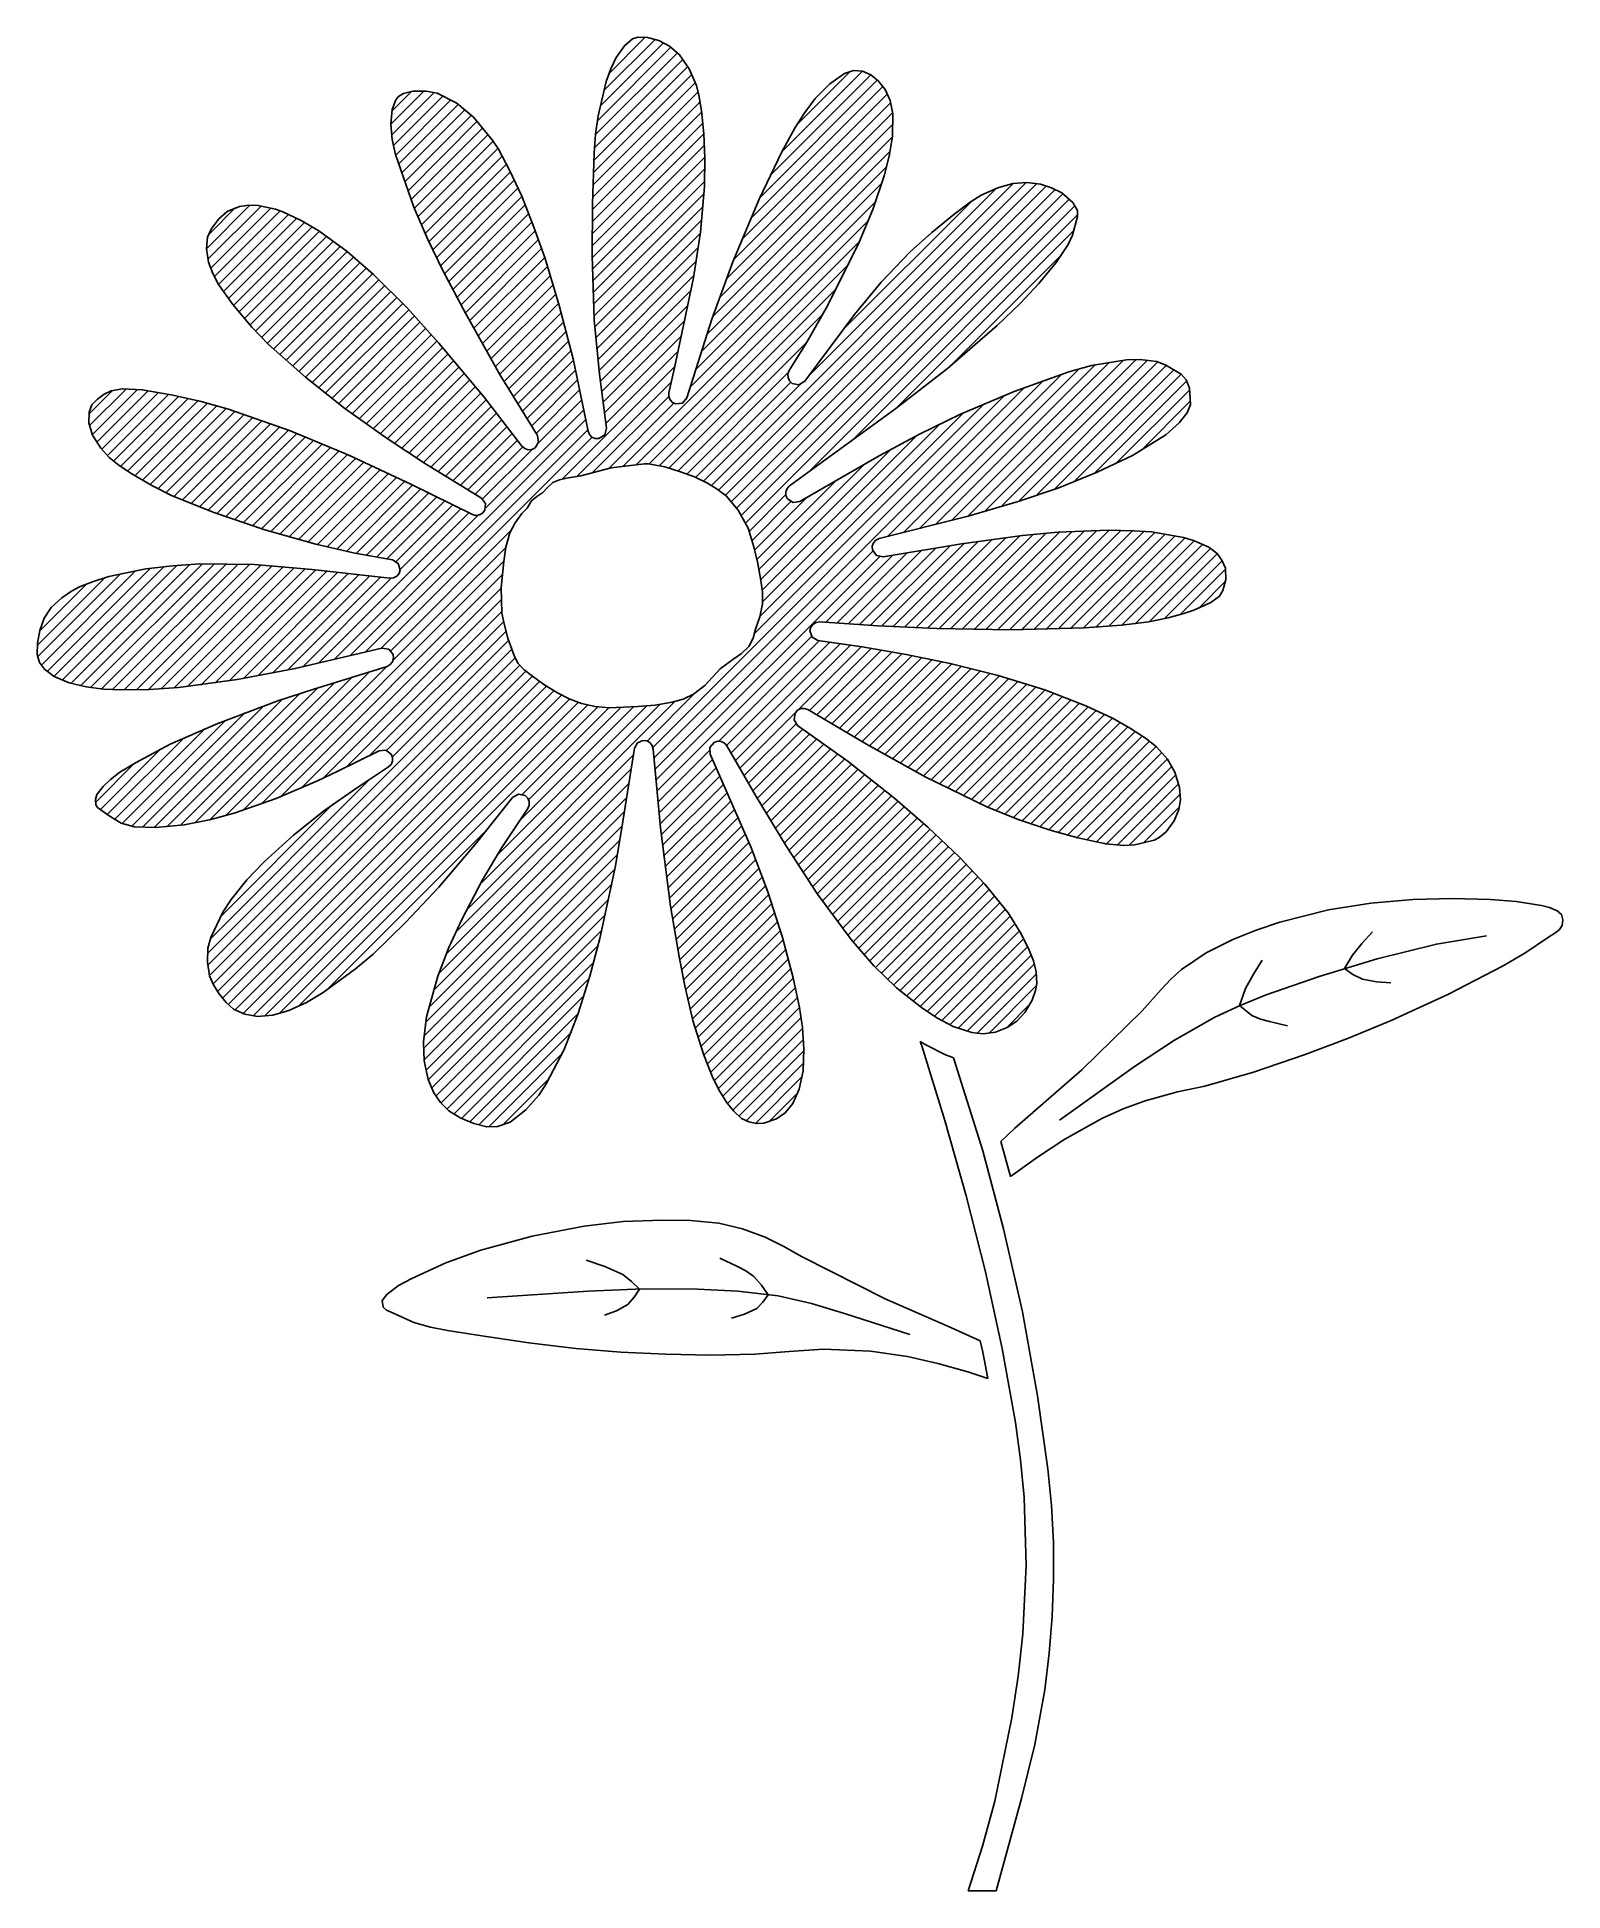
# Model space of a CAD drawing. Extents: x 0.7 to 16.9, y 0.7 to 20.4.
import ezdxf

# ---------------------------------------------------------------- set-up
doc = ezdxf.new("R2010")
doc.units = 0
doc.header["$LTSCALE"] = 10
doc.layers.add('Layer_1', color=7, linetype='CONTINUOUS')

msp = doc.modelspace()

# ---------------------------------------------------------------- linework, layer by layer
at = {"layer": 'Layer_1', "color": 7, "linetype": 'CONTINUOUS'}
for p, q in [((6.686, 19.803), (7.231, 20.348)), ((6.742, 19.986), (7.127, 20.371)), ((6.589, 19.196), (7.528, 20.135)), ((6.599, 19.334), (7.47, 20.205)), ((6.619, 19.482), (7.401, 20.264)), ((6.649, 19.638), (7.322, 20.311)), ((6.897, 20.269), (6.93, 20.302)), ((6.578, 18.931), (7.622, 19.975)), ((6.582, 19.062), (7.579, 20.059)), ((8.456, 18.9), (9.527, 19.972)), ((8.583, 19.154), (9.439, 20.011)), ((8.74, 19.438), (9.308, 20.007)), ((4.419, 19.445), (4.773, 19.799)), ((4.428, 19.327), (4.882, 19.781)), ((4.43, 19.584), (4.641, 19.794)), ((4.447, 19.218), (4.976, 19.747)), ((6.57, 18.668), (7.69, 19.788)), ((6.573, 18.799), (7.66, 19.886)), ((8.154, 18.217), (9.703, 19.766)), ((8.244, 18.434), (9.657, 19.846)), ((8.343, 18.66), (9.599, 19.916)), ((4.472, 19.116), (5.06, 19.704)), ((4.502, 19.019), (5.138, 19.655)), ((4.534, 18.923), (5.209, 19.598)), ((4.566, 18.828), (5.277, 19.54)), ((6.564, 18.408), (7.727, 19.572)), ((6.566, 18.538), (7.71, 19.682)), ((7.991, 17.799), (9.759, 19.567)), ((8.071, 18.006), (9.738, 19.673)), ((4.599, 18.734), (5.34, 19.476)), ((4.633, 18.641), (5.4, 19.408)), ((4.669, 18.549), (5.457, 19.337)), ((6.562, 18.279), (7.74, 19.457)), ((6.562, 18.152), (7.752, 19.342)), ((7.917, 17.597), (9.763, 19.444)), ((4.706, 18.459), (5.51, 19.263)), ((4.744, 18.37), (5.56, 19.186)), ((6.562, 18.025), (7.758, 19.221)), ((7.787, 17.213), (9.734, 19.159)), ((7.848, 17.401), (9.757, 19.31)), ((4.784, 18.283), (5.606, 19.105)), ((4.824, 18.195), (5.65, 19.021)), ((4.865, 18.109), (5.692, 18.937)), ((6.564, 17.899), (7.761, 19.096)), ((6.567, 17.775), (7.759, 18.967)), ((7.727, 17.026), (9.697, 18.995)), ((4.907, 18.024), (5.733, 18.85)), ((4.949, 17.939), (5.773, 18.763)), ((6.571, 17.651), (7.757, 18.837)), ((7.668, 16.839), (9.646, 18.818)), ((7.831, 15.602), (11.042, 18.813)), ((7.908, 15.552), (11.179, 18.823)), ((7.98, 15.497), (11.296, 18.813)), ((8.044, 15.433), (11.399, 18.788)), ((8.101, 15.363), (11.489, 18.751)), ((8.852, 16.75), (10.866, 18.764)), ((2.457, 18.12), (2.92, 18.583)), ((2.474, 18.009), (3.04, 18.575)), ((2.482, 18.271), (2.768, 18.558)), ((2.502, 17.91), (3.146, 18.554)), ((4.992, 17.854), (5.813, 18.676)), ((5.035, 17.77), (5.851, 18.586)), ((6.576, 17.529), (7.751, 18.705)), ((6.583, 17.408), (7.742, 18.568)), ((7.608, 16.652), (9.583, 18.627)), ((8.152, 15.287), (11.57, 18.705)), ((8.198, 15.205), (11.638, 18.646)), ((8.858, 15.738), (11.698, 18.578)), ((9.223, 17.249), (10.598, 18.624)), ((2.541, 17.821), (3.243, 18.524)), ((2.585, 17.739), (3.332, 18.485)), ((2.636, 17.662), (3.418, 18.444)), ((2.689, 17.588), (3.502, 18.4)), ((2.745, 17.516), (3.583, 18.355)), ((5.08, 17.687), (5.887, 18.495)), ((5.124, 17.605), (5.922, 18.403)), ((6.591, 17.289), (7.729, 18.428)), ((6.894, 15.81), (9.503, 18.42)), ((9.31, 16.063), (11.728, 18.481)), ((2.804, 17.448), (3.662, 18.306)), ((2.862, 17.379), (3.737, 18.254)), ((2.921, 17.31), (3.811, 18.201)), ((2.981, 17.243), (3.884, 18.146)), ((5.169, 17.522), (5.957, 18.31)), ((5.214, 17.44), (5.991, 18.217)), ((6.6, 17.172), (7.713, 18.284)), ((7.037, 15.827), (9.407, 18.197)), ((9.793, 16.419), (11.687, 18.313)), ((3.042, 17.177), (3.955, 18.09)), ((3.105, 17.113), (4.024, 18.032)), ((3.17, 17.051), (4.093, 17.973)), ((5.259, 17.358), (6.024, 18.123)), ((5.304, 17.275), (6.057, 18.028)), ((6.611, 17.055), (7.693, 18.137)), ((6.624, 16.94), (7.67, 17.987)), ((7.169, 15.831), (9.293, 17.955)), ((10.384, 16.883), (11.558, 18.056)), ((3.236, 16.99), (4.159, 17.913)), ((3.304, 16.93), (4.226, 17.852)), ((3.372, 16.871), (4.292, 17.791)), ((5.349, 17.193), (6.088, 17.932)), ((5.394, 17.111), (6.118, 17.835)), ((6.637, 16.826), (7.645, 17.834)), ((3.441, 16.813), (4.357, 17.728)), ((3.511, 16.755), (4.421, 17.665)), ((3.581, 16.698), (4.485, 17.602)), ((5.44, 17.029), (6.147, 17.737)), ((5.485, 16.948), (6.176, 17.638)), ((6.651, 16.713), (7.616, 17.678)), ((7.278, 15.813), (9.164, 17.699)), ((3.651, 16.641), (4.548, 17.537)), ((3.722, 16.584), (4.61, 17.472)), ((3.793, 16.528), (4.672, 17.407)), ((5.532, 16.867), (6.204, 17.539)), ((5.579, 16.786), (6.232, 17.439)), ((6.665, 16.6), (7.585, 17.52)), ((6.68, 16.487), (7.552, 17.359)), ((7.379, 15.786), (9.02, 17.428)), ((3.865, 16.473), (4.733, 17.341)), ((3.937, 16.418), (4.793, 17.274)), ((4.01, 16.364), (4.854, 17.207)), ((5.627, 16.707), (6.259, 17.339)), ((5.675, 16.629), (6.286, 17.24)), ((6.694, 16.374), (7.517, 17.197)), ((4.084, 16.31), (4.913, 17.139)), ((4.158, 16.257), (4.972, 17.071)), ((4.233, 16.205), (5.031, 17.002)), ((5.724, 16.55), (6.313, 17.139)), ((5.772, 16.471), (6.338, 17.037)), ((6.709, 16.262), (7.481, 17.034)), ((7.476, 15.756), (8.846, 17.127)), ((4.308, 16.153), (5.089, 16.933)), ((4.384, 16.101), (5.147, 16.864)), ((4.46, 16.049), (5.205, 16.795)), ((5.821, 16.392), (6.363, 16.934)), ((5.869, 16.313), (6.385, 16.829)), ((6.244, 15.669), (7.444, 16.87)), ((7.57, 15.723), (8.649, 16.802)), ((9.878, 15.104), (11.559, 16.785)), ((10.048, 15.147), (11.748, 16.846)), ((10.219, 15.19), (11.915, 16.886)), ((10.389, 15.233), (12.069, 16.912)), ((10.559, 15.276), (12.218, 16.934)), ((10.736, 15.325), (12.353, 16.942)), ((10.916, 15.378), (12.475, 16.937)), ((11.099, 15.433), (12.581, 16.916)), ((11.287, 15.494), (12.671, 16.879)), ((11.481, 15.561), (12.753, 16.833)), ((11.685, 15.638), (12.832, 16.785)), ((1.207, 16.361), (1.457, 16.611)), ((1.213, 16.239), (1.602, 16.628)), ((1.244, 16.143), (1.724, 16.623)), ((1.291, 16.062), (1.838, 16.61)), ((1.344, 15.988), (1.947, 16.591)), ((1.404, 15.921), (2.054, 16.571)), ((4.536, 15.998), (5.262, 16.725)), ((4.612, 15.947), (5.32, 16.655)), ((4.689, 15.897), (5.376, 16.584)), ((5.917, 16.234), (6.407, 16.724)), ((5.966, 16.155), (6.429, 16.619)), ((6.396, 15.694), (7.406, 16.704)), ((7.22, 12.701), (11.161, 16.641)), ((7.661, 15.687), (8.675, 16.701)), ((7.748, 15.646), (8.781, 16.68)), ((9.708, 15.061), (11.362, 16.715)), ((11.903, 15.729), (12.89, 16.716)), ((12.136, 15.834), (12.922, 16.621)), ((1.47, 15.86), (2.159, 16.548)), ((1.542, 15.804), (2.263, 16.526)), ((1.618, 15.753), (2.367, 16.503)), ((1.696, 15.704), (2.469, 16.477)), ((1.777, 15.658), (2.569, 16.45)), ((1.858, 15.612), (2.668, 16.421)), ((1.941, 15.567), (2.764, 16.391)), ((4.767, 15.847), (5.433, 16.513)), ((4.845, 15.798), (5.488, 16.441)), ((4.924, 15.75), (5.544, 16.37)), ((5.429, 15.364), (6.472, 16.407)), ((5.989, 16.051), (6.451, 16.513)), ((6.567, 15.739), (7.377, 16.549)), ((6.74, 15.784), (7.432, 16.476)), ((7.209, 12.816), (10.954, 16.561)), ((8.288, 14.022), (10.739, 16.474)), ((8.346, 14.208), (10.513, 16.375)), ((12.401, 15.972), (12.93, 16.501)), ((2.025, 15.523), (2.861, 16.36)), ((2.111, 15.483), (2.956, 16.327)), ((2.2, 15.444), (3.05, 16.294)), ((2.29, 15.407), (3.144, 16.261)), ((2.381, 15.371), (3.237, 16.226)), ((2.474, 15.336), (3.329, 16.191)), ((3.982, 13.789), (6.493, 16.301)), ((4.148, 13.828), (6.515, 16.195)), ((5.003, 15.701), (5.599, 16.298)), ((5.082, 15.653), (5.655, 16.226)), ((8.375, 14.365), (10.271, 16.261)), ((2.567, 15.302), (3.42, 16.155)), ((2.661, 15.268), (3.512, 16.119)), ((2.755, 15.236), (3.602, 16.083)), ((2.85, 15.204), (3.692, 16.045)), ((2.946, 15.172), (3.782, 16.008)), ((4.314, 13.867), (6.562, 16.115)), ((5.161, 15.605), (5.711, 16.155)), ((5.24, 15.556), (5.766, 16.083)), ((5.318, 15.508), (5.823, 16.012)), ((5.396, 15.458), (5.924, 15.986)), ((8.358, 14.602), (9.739, 15.983)), ((8.372, 14.488), (10.013, 16.13)), ((3.043, 15.142), (3.871, 15.97)), ((3.141, 15.112), (3.96, 15.931)), ((3.239, 15.083), (4.048, 15.892)), ((3.338, 15.055), (4.136, 15.853)), ((3.438, 15.027), (4.223, 15.813)), ((8.339, 14.71), (9.452, 15.823)), ((3.538, 15), (4.31, 15.772)), ((3.639, 14.974), (4.396, 15.731)), ((3.742, 14.949), (4.483, 15.69)), ((3.844, 14.925), (4.568, 15.649)), ((3.948, 14.901), (4.654, 15.607)), ((8.315, 14.813), (9.154, 15.652)), ((4.054, 14.88), (4.739, 15.565)), ((4.162, 14.861), (4.824, 15.523)), ((4.27, 14.841), (4.909, 15.481)), ((4.378, 14.822), (4.994, 15.439)), ((4.477, 14.794), (5.079, 15.396)), ((8.236, 15.116), (8.624, 15.505)), ((8.264, 15.017), (8.677, 15.43)), ((8.289, 14.915), (8.852, 15.477)), ((3.649, 13.711), (5.25, 15.312)), ((3.816, 13.75), (5.35, 15.285)), ((4.518, 14.708), (5.165, 15.354)), ((4.418, 13.843), (5.699, 15.125)), ((9.766, 14.101), (10.671, 15.006)), ((9.887, 14.094), (10.82, 15.028)), ((10.008, 14.088), (10.966, 15.046)), ((10.13, 14.083), (11.112, 15.065)), ((10.253, 14.078), (11.254, 15.079)), ((10.377, 14.075), (11.395, 15.093)), ((10.501, 14.072), (11.535, 15.106)), ((10.626, 14.069), (11.669, 15.113)), ((10.751, 14.068), (11.803, 15.119)), ((10.877, 14.066), (11.934, 15.123)), ((11.004, 14.066), (12.064, 15.126)), ((11.132, 14.067), (12.189, 15.124)), ((11.261, 14.068), (12.314, 15.121)), ((11.391, 14.071), (12.433, 15.113)), ((11.522, 14.075), (12.549, 15.102)), ((11.654, 14.079), (12.659, 15.084)), ((11.787, 14.085), (12.767, 15.065)), ((11.924, 14.095), (12.873, 15.044)), ((12.061, 14.105), (12.97, 15.014)), ((3.042, 12.214), (5.623, 14.795)), ((4.442, 13.74), (5.645, 14.943)), ((7.231, 12.583), (9.55, 14.903)), ((7.241, 12.466), (9.619, 14.844)), ((9.048, 14.146), (9.761, 14.859)), ((9.167, 14.138), (9.914, 14.885)), ((9.287, 14.131), (10.066, 14.91)), ((9.406, 14.123), (10.218, 14.935)), ((9.526, 14.115), (10.371, 14.96)), ((9.646, 14.107), (10.522, 14.984)), ((12.198, 14.115), (13.059, 14.975)), ((12.342, 14.131), (13.143, 14.932)), ((12.492, 14.153), (13.214, 14.876)), ((12.652, 14.186), (13.266, 14.801)), ((0.657, 13.901), (1.376, 14.62)), ((0.661, 13.778), (1.547, 14.664)), ((0.701, 13.69), (1.707, 14.696)), ((0.761, 13.624), (1.858, 14.72)), ((0.835, 13.57), (2.003, 14.738)), ((0.923, 13.531), (2.144, 14.752)), ((1.017, 13.497), (2.281, 14.761)), ((1.118, 13.471), (2.414, 14.768)), ((1.225, 13.451), (2.545, 14.771)), ((1.338, 13.436), (2.673, 14.771)), ((1.458, 13.43), (2.797, 14.769)), ((1.582, 13.426), (2.92, 14.764)), ((1.712, 13.428), (3.041, 14.758)), ((1.841, 13.431), (3.159, 14.749)), ((1.974, 13.437), (3.277, 14.739)), ((2.111, 13.446), (3.393, 14.728)), ((2.253, 13.461), (3.508, 14.716)), ((2.399, 13.479), (3.623, 14.703)), ((2.547, 13.5), (3.737, 14.69)), ((2.698, 13.524), (3.851, 14.677)), ((2.851, 13.55), (3.965, 14.664)), ((3.006, 13.577), (4.08, 14.651)), ((3.161, 13.605), (4.194, 14.638)), ((3.249, 12.293), (5.606, 14.65)), ((3.32, 13.637), (4.308, 14.625)), ((3.483, 13.672), (4.424, 14.614)), ((12.823, 14.231), (13.303, 14.71)), ((0.683, 14.054), (1.18, 14.551)), ((3.464, 12.381), (5.594, 14.511)), ((13.024, 14.304), (13.303, 14.583)), ((3.695, 12.484), (5.591, 14.381)), ((3.943, 12.605), (5.6, 14.262)), ((4.194, 12.729), (5.621, 14.156)), ((4.375, 12.783), (5.646, 14.053)), ((2.469, 10.622), (5.705, 13.858)), ((4.436, 12.716), (5.673, 13.954)), ((7.251, 12.349), (8.897, 13.995)), ((7.911, 12.882), (8.979, 13.95)), ((7.993, 12.837), (9.09, 13.934)), ((8.04, 12.757), (9.201, 13.918)), ((8.087, 12.676), (9.313, 13.902)), ((8.75, 13.212), (9.424, 13.886)), ((8.874, 13.209), (9.533, 13.868)), ((8.954, 13.161), (9.642, 13.849)), ((9.034, 13.114), (9.75, 13.83)), ((9.114, 13.067), (9.858, 13.811)), ((2.472, 10.497), (5.742, 13.768)), ((2.491, 10.389), (5.792, 13.69)), ((2.527, 10.298), (5.857, 13.628)), ((2.665, 12.09), (4.194, 13.62)), ((2.846, 12.144), (4.379, 13.678)), ((9.194, 13.02), (9.965, 13.791)), ((9.274, 12.973), (10.072, 13.771)), ((9.355, 12.926), (10.179, 13.75)), ((9.435, 12.879), (10.284, 13.728)), ((9.515, 12.832), (10.389, 13.705)), ((9.596, 12.785), (10.492, 13.681)), ((9.677, 12.739), (10.594, 13.656)), ((9.758, 12.693), (10.695, 13.63)), ((2.178, 11.985), (3.639, 13.447)), ((2.329, 12.01), (3.824, 13.505)), ((2.493, 12.046), (4.01, 13.563)), ((2.576, 10.22), (5.929, 13.573)), ((2.63, 10.146), (6.001, 13.517)), ((2.689, 10.079), (6.076, 13.466)), ((2.762, 10.024), (6.155, 13.417)), ((9.84, 12.647), (10.796, 13.603)), ((9.922, 12.602), (10.896, 13.576)), ((10.004, 12.557), (10.995, 13.548)), ((10.087, 12.513), (11.094, 13.519)), ((10.171, 12.469), (11.191, 13.49)), ((10.254, 12.425), (11.288, 13.459)), ((10.339, 12.383), (11.383, 13.427)), ((1.777, 11.967), (3.069, 13.259)), ((1.901, 11.963), (3.264, 13.326)), ((2.036, 11.971), (3.453, 13.388)), ((2.849, 9.984), (6.237, 13.371)), ((2.953, 9.96), (6.322, 13.329)), ((3.077, 9.957), (6.413, 13.293)), ((3.233, 9.986), (6.512, 13.265)), ((3.433, 10.059), (6.622, 13.248)), ((5.227, 11.089), (7.441, 13.303)), ((5.374, 11.363), (7.283, 13.273)), ((5.549, 11.666), (7.143, 13.259)), ((5.792, 12.036), (7.005, 13.249)), ((5.818, 12.316), (6.74, 13.238)), ((5.886, 12.257), (6.868, 13.239)), ((7.148, 12.882), (7.656, 13.391)), ((10.424, 12.341), (11.477, 13.393)), ((10.51, 12.3), (11.569, 13.358)), ((10.597, 12.259), (11.66, 13.322)), ((10.685, 12.219), (11.75, 13.285)), ((10.773, 12.18), (11.839, 13.247)), ((1.561, 12.005), (2.659, 13.103)), ((1.662, 11.979), (2.868, 13.185)), ((8.134, 12.595), (8.728, 13.19)), ((8.18, 12.515), (8.732, 13.067)), ((10.863, 12.143), (11.927, 13.207)), ((10.953, 12.106), (12.014, 13.167)), ((11.045, 12.07), (12.1, 13.125)), ((11.137, 12.035), (12.181, 13.079)), ((11.231, 12.002), (12.263, 13.034)), ((1.402, 12.101), (2.219, 12.918)), ((1.479, 12.05), (2.445, 13.016)), ((8.227, 12.434), (8.804, 13.011)), ((8.273, 12.353), (8.878, 12.958)), ((8.32, 12.273), (8.952, 12.905)), ((8.367, 12.193), (9.026, 12.851)), ((11.326, 11.97), (12.341, 12.984)), ((11.423, 11.939), (12.417, 12.934)), ((11.521, 11.91), (12.492, 12.881)), ((11.621, 11.883), (12.563, 12.824)), ((1.277, 12.23), (1.693, 12.646)), ((1.329, 12.154), (1.973, 12.799)), ((5.106, 10.841), (7.003, 12.738)), ((7.262, 12.233), (7.811, 12.782)), ((7.273, 12.117), (7.843, 12.687)), ((8.414, 12.113), (9.1, 12.798)), ((8.462, 12.033), (9.174, 12.745)), ((8.51, 11.953), (9.248, 12.691)), ((8.558, 11.874), (9.321, 12.637)), ((11.723, 11.857), (12.626, 12.76)), ((11.826, 11.833), (12.684, 12.692)), ((2.5, 10.78), (4.193, 12.473)), ((4.929, 10.409), (6.955, 12.436)), ((5.008, 10.615), (6.979, 12.587)), ((7.285, 12.001), (7.882, 12.598)), ((7.297, 11.886), (7.921, 12.51)), ((8.607, 11.796), (9.393, 12.583)), ((8.656, 11.718), (9.465, 12.527)), ((8.706, 11.64), (9.537, 12.472)), ((11.93, 11.81), (12.732, 12.612)), ((12.036, 11.788), (12.773, 12.525)), ((12.15, 11.776), (12.803, 12.429)), ((4.871, 10.224), (6.931, 12.284)), ((7.309, 11.771), (7.959, 12.421)), ((7.323, 11.657), (7.998, 12.333)), ((7.336, 11.544), (8.037, 12.244)), ((8.755, 11.562), (9.608, 12.415)), ((8.805, 11.485), (9.678, 12.358)), ((8.856, 11.408), (9.749, 12.301)), ((8.907, 11.332), (9.818, 12.244)), ((12.274, 11.772), (12.821, 12.319)), ((2.609, 11.017), (3.8, 12.207)), ((4.826, 10.052), (6.907, 12.133)), ((7.351, 11.431), (8.076, 12.156)), ((7.366, 11.319), (8.115, 12.068)), ((8.958, 11.256), (9.887, 12.185)), ((9.01, 11.181), (9.956, 12.127)), ((9.063, 11.107), (10.023, 12.067)), ((12.429, 11.799), (12.811, 12.182)), ((3.732, 10.23), (5.454, 11.952)), ((4.793, 9.892), (6.883, 11.981)), ((7.383, 11.208), (8.153, 11.979)), ((7.4, 11.098), (8.192, 11.891)), ((9.117, 11.033), (10.091, 12.007)), ((9.171, 10.96), (10.158, 11.947)), ((9.226, 10.888), (10.224, 11.886)), ((4.77, 9.614), (6.832, 11.676)), ((4.776, 9.747), (6.858, 11.829)), ((7.418, 10.989), (8.231, 11.802)), ((7.437, 10.881), (8.269, 11.713)), ((9.282, 10.817), (10.29, 11.824)), ((9.339, 10.746), (10.354, 11.762)), ((9.396, 10.676), (10.419, 11.699)), ((4.775, 9.491), (6.804, 11.521)), ((7.456, 10.772), (8.305, 11.622)), ((7.475, 10.664), (8.341, 11.53)), ((9.455, 10.607), (10.483, 11.636)), ((9.515, 10.54), (10.546, 11.572)), ((9.576, 10.474), (10.609, 11.507)), ((9.639, 10.41), (10.67, 11.441)), ((4.794, 9.383), (6.774, 11.363)), ((7.494, 10.555), (8.376, 11.438)), ((7.513, 10.448), (8.41, 11.345)), ((7.534, 10.342), (8.444, 11.251)), ((9.704, 10.347), (10.731, 11.374)), ((9.77, 10.286), (10.79, 11.306)), ((4.818, 9.28), (6.74, 11.202)), ((7.556, 10.236), (8.476, 11.156)), ((7.579, 10.132), (8.508, 11.06)), ((9.838, 10.227), (10.848, 11.237)), ((9.908, 10.17), (10.905, 11.166)), ((9.979, 10.114), (10.96, 11.094)), ((4.854, 9.189), (6.703, 11.038)), ((4.899, 9.106), (6.664, 10.871)), ((7.604, 10.029), (8.538, 10.964)), ((7.63, 9.928), (8.568, 10.866)), ((10.052, 10.06), (11.012, 11.02)), ((10.127, 10.007), (11.063, 10.943)), ((10.204, 9.957), (11.11, 10.863)), ((4.954, 9.034), (6.623, 10.703)), ((7.658, 9.828), (8.596, 10.767)), ((7.687, 9.73), (8.624, 10.667)), ((10.284, 9.909), (11.154, 10.78)), ((10.367, 9.865), (11.196, 10.694)), ((5.016, 8.968), (6.579, 10.531)), ((7.718, 9.634), (8.65, 10.567)), ((7.751, 9.54), (8.675, 10.464)), ((10.456, 9.827), (11.235, 10.606)), ((10.553, 9.796), (11.268, 10.512)), ((5.089, 8.914), (6.531, 10.356)), ((7.785, 9.447), (8.701, 10.362)), ((7.821, 9.356), (8.724, 10.259)), ((10.657, 9.773), (11.29, 10.406)), ((10.786, 9.775), (11.289, 10.278)), ((5.17, 8.868), (6.478, 10.176)), ((7.862, 9.269), (8.747, 10.155)), ((10.97, 9.831), (11.228, 10.09)), ((5.26, 8.831), (6.416, 9.987)), ((7.904, 9.184), (8.768, 10.048)), ((7.952, 9.105), (8.784, 9.937)), ((5.354, 8.798), (6.341, 9.785)), ((8.002, 9.027), (8.8, 9.825)), ((8.059, 8.957), (8.808, 9.706)), ((5.461, 8.777), (6.245, 9.561)), ((8.122, 8.893), (8.815, 9.586)), ((5.611, 8.8), (6.108, 9.298)), ((8.2, 8.844), (8.813, 9.456)), ((8.299, 8.815), (8.797, 9.313)), ((8.443, 8.832), (8.749, 9.138)), ((10.565, 0.65), (10.863, 0.65))]:
    msp.add_line(p, q, dxfattribs=at)
at = {"layer": 'Layer_1', "color": 7, "linetype": 'CONTINUOUS', "flags": 128}
for points in [[(6.715, 16.211), (6.642, 16.786), (6.585, 17.363), (6.562, 18.049), (6.567, 18.595), (6.585, 19.142), (6.599, 19.34), (6.626, 19.534), (6.71, 19.899), (6.76, 20.035), (6.818, 20.156), (6.905, 20.279), (6.991, 20.353), (7.047, 20.372), (7.152, 20.369), (7.27, 20.336), (7.387, 20.276), (7.493, 20.183), (7.594, 20.035), (7.671, 19.857), (7.699, 19.753), (7.726, 19.586), (7.752, 19.342), (7.761, 19.085), (7.756, 18.783), (7.714, 18.295), (7.641, 17.812), (7.44, 16.852), (7.378, 16.588), (7.377, 16.549), (7.391, 16.513), (7.417, 16.485), (7.453, 16.469), (7.525, 16.479), (7.571, 16.535), (7.837, 17.37), (8.061, 17.982), (8.338, 18.648), (8.581, 19.151), (8.721, 19.409), (8.824, 19.571), (8.937, 19.717), (9.092, 19.873), (9.246, 19.984), (9.342, 20.017), (9.438, 20.011), (9.527, 19.972), (9.607, 19.908), (9.681, 19.813), (9.733, 19.698), (9.761, 19.556), (9.757, 19.316), (9.723, 19.104), (9.67, 18.896), (9.55, 18.538), (9.404, 18.19), (9.068, 17.513), (8.847, 17.128), (8.659, 16.825), (8.645, 16.788), (8.647, 16.749), (8.663, 16.714), (8.692, 16.687), (8.763, 16.674), (8.825, 16.713), (9.354, 17.42), (9.638, 17.763), (9.945, 18.086), (10.176, 18.292), (10.412, 18.484), (10.585, 18.615), (10.702, 18.689), (10.879, 18.77), (11.039, 18.813), (11.189, 18.824), (11.335, 18.808), (11.45, 18.769), (11.559, 18.714), (11.677, 18.611), (11.727, 18.527), (11.727, 18.463), (11.673, 18.264), (11.628, 18.167), (11.501, 17.973), (11.315, 17.751), (11.118, 17.538), (10.871, 17.302), (10.343, 16.848), (9.794, 16.419), (8.664, 15.599), (8.637, 15.57), (8.624, 15.534), (8.625, 15.496), (8.642, 15.46), (8.702, 15.421), (8.773, 15.432), (9.617, 15.916), (10.045, 16.147), (10.482, 16.361), (11.054, 16.6), (11.636, 16.812), (11.875, 16.879), (12.248, 16.938), (12.39, 16.943), (12.571, 16.92), (12.667, 16.881), (12.831, 16.785), (12.885, 16.727), (12.92, 16.637), (12.928, 16.465), (12.894, 16.376), (12.81, 16.27), (12.667, 16.14), (12.311, 15.922), (11.935, 15.743), (11.53, 15.578), (11.095, 15.432), (10.564, 15.277), (9.617, 15.038), (9.581, 15.021), (9.556, 14.992), (9.543, 14.956), (9.545, 14.916), (9.587, 14.857), (9.658, 14.842), (10.491, 14.98), (11.143, 15.068), (11.517, 15.105), (12.057, 15.126), (12.322, 15.121), (12.515, 15.107), (12.857, 15.048), (12.961, 15.018), (13.124, 14.944), (13.212, 14.879), (13.264, 14.806), (13.301, 14.723), (13.305, 14.602), (13.275, 14.484), (13.237, 14.423), (13.147, 14.358), (12.964, 14.277), (12.858, 14.24), (12.693, 14.195), (12.485, 14.152), (12.196, 14.115), (11.803, 14.086), (11.016, 14.066), (10.229, 14.079), (9.607, 14.11), (8.985, 14.15), (8.946, 14.145), (8.913, 14.125), (8.89, 14.095), (8.88, 14.056), (8.902, 13.987), (8.965, 13.952), (9.435, 13.884), (9.905, 13.802), (10.372, 13.709), (10.882, 13.58), (11.38, 13.428), (11.816, 13.257), (12.1, 13.125), (12.28, 13.024), (12.451, 12.912), (12.567, 12.821), (12.686, 12.689), (12.763, 12.553), (12.814, 12.389), (12.823, 12.256), (12.806, 12.155), (12.755, 12.033), (12.672, 11.918), (12.598, 11.856), (12.543, 11.83), (12.337, 11.779), (12.222, 11.77), (12.027, 11.789), (11.731, 11.855), (11.438, 11.934), (11.097, 12.05), (10.763, 12.184), (10.114, 12.498), (9.482, 12.851), (8.858, 13.218), (8.82, 13.23), (8.782, 13.228), (8.748, 13.211), (8.722, 13.181), (8.711, 13.11), (8.749, 13.05), (9.286, 12.664), (9.783, 12.273), (10.135, 11.968), (10.472, 11.647), (10.742, 11.362), (10.988, 11.057), (11.128, 10.833), (11.214, 10.658), (11.259, 10.543), (11.288, 10.429), (11.294, 10.302), (11.28, 10.228), (11.246, 10.127), (11.168, 9.994), (11.08, 9.904), (10.979, 9.835), (10.854, 9.787), (10.723, 9.768), (10.603, 9.781), (10.405, 9.847), (10.231, 9.94), (10.067, 10.049), (9.802, 10.257), (9.56, 10.491), (9.317, 10.772), (8.959, 11.255), (8.629, 11.76), (8.308, 12.293), (7.997, 12.833), (7.97, 12.862), (7.936, 12.879), (7.897, 12.881), (7.86, 12.868), (7.816, 12.813), (7.819, 12.743), (8.25, 11.759), (8.433, 11.28), (8.589, 10.792), (8.7, 10.365), (8.768, 10.048), (8.799, 9.837), (8.815, 9.61), (8.809, 9.374), (8.766, 9.179), (8.699, 9.026), (8.617, 8.927), (8.525, 8.865), (8.39, 8.817), (8.31, 8.813), (8.228, 8.833), (8.151, 8.868), (8.07, 8.944), (7.999, 9.031), (7.911, 9.171), (7.838, 9.317), (7.746, 9.551), (7.634, 9.911), (7.547, 10.278), (7.491, 10.568), (7.395, 11.127), (7.289, 11.961), (7.212, 12.798), (7.201, 12.836), (7.176, 12.866), (7.143, 12.884), (7.103, 12.889), (7.045, 12.863), (7.014, 12.806), (6.879, 11.958), (6.808, 11.538), (6.643, 10.783), (6.538, 10.381), (6.415, 9.985), (6.264, 9.601), (6.072, 9.236), (5.993, 9.116), (5.855, 8.958), (5.689, 8.829), (5.554, 8.783), (5.441, 8.777), (5.302, 8.814), (5.158, 8.874), (5.037, 8.948), (4.95, 9.038), (4.877, 9.139), (4.817, 9.282), (4.775, 9.481), (4.769, 9.683), (4.801, 9.948), (4.919, 10.383), (5.037, 10.687), (5.174, 10.983), (5.397, 11.405), (5.602, 11.75), (5.878, 12.164), (5.892, 12.201), (5.892, 12.24), (5.877, 12.275), (5.849, 12.303), (5.778, 12.318), (5.716, 12.281), (5.33, 11.799), (4.931, 11.328), (4.581, 10.955), (4.23, 10.614), (4.044, 10.46), (3.699, 10.208), (3.523, 10.103), (3.336, 10.018), (3.165, 9.967), (3, 9.953), (2.867, 9.977), (2.747, 10.031), (2.666, 10.1), (2.59, 10.196), (2.531, 10.291), (2.491, 10.386), (2.467, 10.532), (2.473, 10.68), (2.504, 10.793), (2.632, 11.062), (2.719, 11.199), (2.886, 11.407), (3.071, 11.599), (3.385, 11.883), (3.717, 12.146), (4.053, 12.382), (4.396, 12.607), (4.424, 12.635), (4.439, 12.67), (4.438, 12.709), (4.423, 12.745), (4.367, 12.786), (4.297, 12.78), (3.857, 12.563), (3.639, 12.458), (3.198, 12.272), (2.753, 12.114), (2.489, 12.045), (2.221, 11.99), (1.917, 11.963), (1.692, 11.972), (1.551, 12.009), (1.421, 12.088), (1.298, 12.176), (1.279, 12.204), (1.278, 12.26), (1.291, 12.316), (1.357, 12.4), (1.435, 12.474), (1.537, 12.551), (1.709, 12.656), (2.073, 12.849), (2.579, 13.071), (3.216, 13.31), (3.6, 13.434), (4.379, 13.677), (4.413, 13.697), (4.437, 13.727), (4.447, 13.764), (4.443, 13.804), (4.397, 13.859), (4.325, 13.87), (3.403, 13.654), (2.784, 13.538), (2.161, 13.451), (1.85, 13.431), (1.555, 13.426), (1.363, 13.434), (1.178, 13.458), (0.997, 13.503), (0.836, 13.569), (0.735, 13.646), (0.682, 13.718), (0.655, 13.803), (0.659, 13.923), (0.684, 14.06), (0.729, 14.189), (0.805, 14.302), (0.918, 14.405), (1.022, 14.477), (1.107, 14.522), (1.245, 14.578), (1.418, 14.634), (1.811, 14.714), (2.098, 14.748), (2.388, 14.767), (2.967, 14.762), (3.582, 14.708), (4.409, 14.614), (4.449, 14.618), (4.482, 14.636), (4.507, 14.666), (4.518, 14.704), (4.499, 14.773), (4.437, 14.811), (4.036, 14.883), (3.621, 14.979), (3.078, 15.131), (2.545, 15.31), (2.094, 15.49), (1.876, 15.602), (1.663, 15.724), (1.529, 15.813), (1.424, 15.9), (1.333, 16), (1.246, 16.137), (1.206, 16.27), (1.208, 16.38), (1.237, 16.461), (1.298, 16.521), (1.369, 16.572), (1.442, 16.607), (1.564, 16.63), (1.774, 16.62), (2.082, 16.565), (2.387, 16.498), (2.693, 16.413), (3.34, 16.187), (3.973, 15.925), (4.634, 15.617), (5.288, 15.293), (5.326, 15.283), (5.364, 15.289), (5.397, 15.308), (5.421, 15.34), (5.427, 15.411), (5.384, 15.468), (4.789, 15.833), (4.371, 16.109), (3.931, 16.422), (3.512, 16.754), (3.118, 17.1), (2.941, 17.287), (2.737, 17.526), (2.585, 17.74), (2.524, 17.856), (2.479, 17.979), (2.457, 18.121), (2.47, 18.242), (2.508, 18.329), (2.591, 18.439), (2.678, 18.515), (2.808, 18.57), (2.907, 18.583), (3.009, 18.581), (3.192, 18.542), (3.27, 18.514), (3.466, 18.42), (3.655, 18.311), (3.954, 18.091), (4.234, 17.846), (4.593, 17.491), (4.932, 17.117), (5.412, 16.54), (5.815, 16.02), (5.845, 15.994), (5.882, 15.982), (5.92, 15.985), (5.955, 16.003), (5.992, 16.063), (5.979, 16.133), (5.585, 16.776), (5.216, 17.436), (4.978, 17.881), (4.813, 18.217), (4.664, 18.561), (4.469, 19.124), (4.434, 19.284), (4.419, 19.446), (4.433, 19.601), (4.472, 19.703), (4.502, 19.741), (4.554, 19.773), (4.653, 19.796), (4.796, 19.798), (4.912, 19.774), (5.121, 19.668), (5.299, 19.521), (5.499, 19.28), (5.565, 19.178), (5.684, 18.955), (5.813, 18.678), (5.943, 18.349), (6.062, 18.015), (6.211, 17.515), (6.359, 16.949), (6.518, 16.18), (6.533, 16.144), (6.56, 16.117), (6.595, 16.102), (6.635, 16.101), (6.696, 16.14), (6.715, 16.211)], [(5.627, 14.131), (5.602, 14.243), (5.594, 14.517), (5.623, 14.792), (5.645, 14.947), (5.687, 15.098), (5.744, 15.206), (5.815, 15.305), (5.872, 15.362), (5.915, 15.44), (5.974, 15.485), (6.036, 15.526), (6.088, 15.582), (6.143, 15.632), (6.213, 15.662), (6.289, 15.678), (6.443, 15.704), (6.763, 15.789), (7.12, 15.832), (7.162, 15.832), (7.335, 15.799), (7.504, 15.746), (7.65, 15.692), (7.789, 15.625), (7.893, 15.563), (7.989, 15.49), (8.117, 15.34), (8.224, 15.148), (8.281, 14.948), (8.325, 14.771), (8.359, 14.592), (8.374, 14.467), (8.374, 14.343), (8.345, 14.206), (8.302, 14.072), (8.274, 13.976), (8.231, 13.887), (8.151, 13.813), (8.06, 13.751), (7.925, 13.651), (7.761, 13.473), (7.64, 13.381), (7.529, 13.33), (7.412, 13.295), (7.231, 13.266), (7.048, 13.252), (6.742, 13.238), (6.594, 13.251), (6.45, 13.281), (6.318, 13.331), (6.193, 13.395), (6.049, 13.483), (5.914, 13.584), (5.84, 13.641), (5.776, 13.708), (5.735, 13.783), (5.666, 13.977), (5.627, 14.131)]]:
    msp.add_lwpolyline(points, close=True, dxfattribs=at)
for points in [[(10.91, 8.624), (11.061, 8.766), (11.775, 9.385), (12.417, 10.012), (12.619, 10.238), (12.721, 10.35), (12.833, 10.451), (13.097, 10.629), (13.381, 10.772), (13.628, 10.872), (13.882, 10.956), (14.4, 11.086), (14.849, 11.157), (15.301, 11.196), (15.713, 11.208), (16.124, 11.196), (16.396, 11.176), (16.665, 11.133), (16.75, 11.111), (16.83, 11.078), (16.877, 11.039), (16.893, 10.981), (16.885, 10.921), (16.857, 10.879), (16.818, 10.846), (16.728, 10.788), (16.498, 10.632), (16.258, 10.49), (15.669, 10.185), (15.066, 9.91), (14.611, 9.723), (14.149, 9.55), (13.601, 9.362), (13.083, 9.213), (12.793, 9.15), (12.449, 9.056), (12.214, 8.969), (11.986, 8.868), (11.594, 8.648), (11.3, 8.455), (11.013, 8.252)], [(14.868, 10.853), (14.756, 10.732), (14.652, 10.606), (14.567, 10.463)], [(11.536, 8.85), (12.345, 9.426), (12.758, 9.7), (13.187, 9.945), (13.457, 10.071), (13.734, 10.182), (14.299, 10.377), (14.917, 10.567), (15.546, 10.723), (16.079, 10.809)], [(13.692, 10.552), (13.599, 10.403), (13.514, 10.25), (13.452, 10.069)], [(15.062, 10.312), (14.909, 10.323), (14.76, 10.35), (14.659, 10.399), (14.567, 10.463)], [(13.963, 9.855), (13.769, 9.899), (13.674, 9.925), (13.584, 9.964), (13.452, 10.07)], [(10.054, 9.686), (10.069, 9.642), (10.317, 8.847), (10.544, 8.045), (10.748, 7.236), (10.925, 6.422), (11.068, 5.634), (11.122, 5.237), (11.159, 4.839), (11.181, 4.111), (11.146, 3.385), (11.097, 2.936), (11.029, 2.49), (10.848, 1.606), (10.717, 1.125), (10.565, 0.65)], [(10.054, 9.686), (10.112, 9.651), (10.324, 9.544), (10.371, 9.526)], [(10.371, 9.526), (10.409, 9.514)], [(10.863, 0.65), (11.133, 1.632), (11.272, 2.207), (11.38, 2.788), (11.426, 3.178), (11.457, 3.571), (11.472, 3.965), (11.471, 4.358), (11.45, 4.749), (11.411, 5.139), (11.302, 5.916), (11.141, 6.809), (10.938, 7.695), (10.72, 8.525), (10.409, 9.514)], [(11.013, 8.252), (10.922, 8.583), (10.91, 8.624)], [(10.693, 6.503), (10.387, 6.642), (9.682, 6.948), (8.796, 7.394), (8.602, 7.504), (8.404, 7.606), (8.161, 7.694), (7.911, 7.755), (7.61, 7.784), (7.307, 7.786), (6.891, 7.77), (6.476, 7.723), (5.923, 7.616), (5.379, 7.465), (5.004, 7.332), (4.642, 7.167), (4.502, 7.09), (4.376, 6.995), (4.329, 6.932), (4.337, 6.861), (4.375, 6.829), (4.423, 6.806), (4.666, 6.697), (4.843, 6.648), (5.023, 6.612), (5.387, 6.556), (5.887, 6.481), (6.39, 6.422), (6.868, 6.383), (7.346, 6.36), (7.82, 6.351), (8.295, 6.36), (8.659, 6.39), (9.024, 6.415), (9.525, 6.391), (9.917, 6.336), (10.24, 6.262), (10.56, 6.172), (10.774, 6.102)], [(6.498, 7.362), (6.698, 7.293), (6.89, 7.207), (6.98, 7.134), (7.065, 7.053)], [(7.921, 7.383), (8.108, 7.294), (8.199, 7.246), (8.282, 7.187), (8.364, 7.093), (8.437, 6.991)], [(9.943, 6.568), (9.246, 6.793), (8.896, 6.899), (8.54, 6.98), (8.114, 7.032), (7.684, 7.053), (7.101, 7.054), (6.518, 7.032), (5.446, 6.96)], [(6.694, 6.774), (6.822, 6.823), (6.941, 6.888), (7.008, 6.966), (7.065, 7.053)], [(8.045, 6.743), (8.183, 6.787), (8.313, 6.846), (8.379, 6.914), (8.437, 6.991)], [(10.693, 6.503), (10.72, 6.381)], [(10.72, 6.381), (10.774, 6.102)]]:
    msp.add_lwpolyline(points, dxfattribs=at)

doc.saveas('drawing.dxf')
